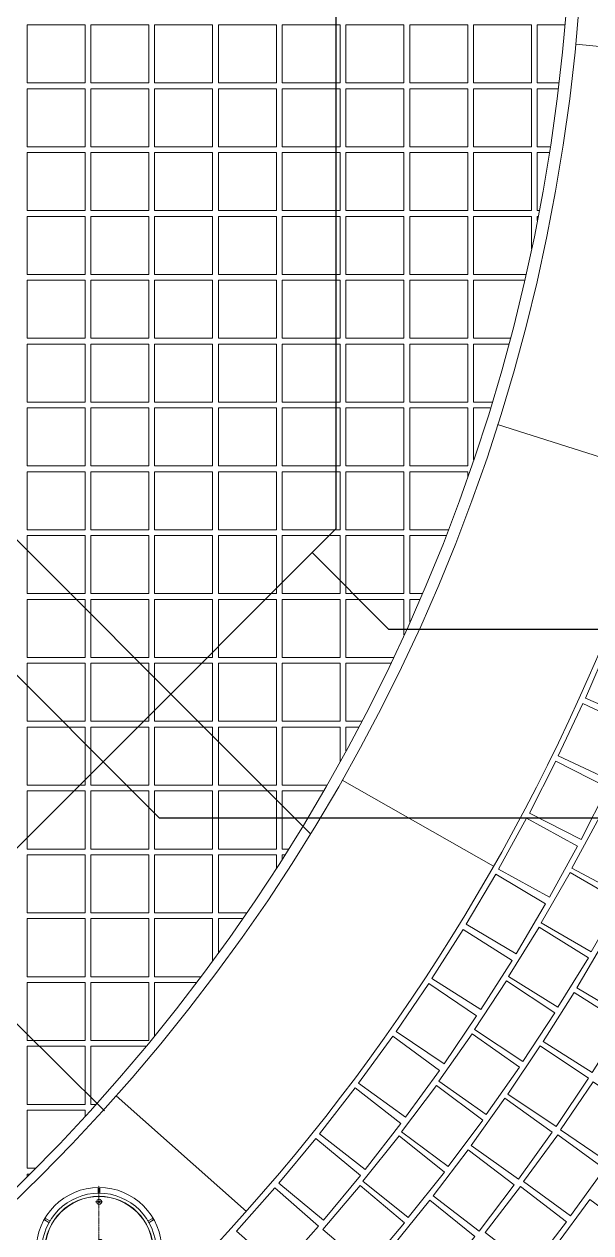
# Model space of a CAD drawing. Header units: millimetres. Extents: x -225363 to 347188, y -782467 to 813415.
# Drawn here: x 21180 to 22157, y 13338 to 15420 of the extents above; entities that cross this region are included whole.
import ezdxf

# ---------------------------------------------------------------- set-up
doc = ezdxf.new("R2010")
doc.units = ezdxf.units.MM
doc.linetypes.add('CENTER2', pattern=[1.125, 0.75, -0.125, 0.125, -0.125])
for name, color, linetype, lineweight in [('0.04 TB thu tràn', 6, 'Continuous', 0), ('0.04 Thu tràn', 6, 'Continuous', 0), ('Xref SCN', 8, 'Continuous', 0)]:
    doc.layers.add(name, color=color, linetype=linetype, lineweight=lineweight)
doc.layers.add('0.06 Trả nước', color=3, linetype='Continuous')
pattern_1 = [(196.9999999999999, (-1424125.796704574, -442865.0747459244), (-126.4792462612767, -237.8728657606396), [95.24999999999993, -285.7499999999997]), (286.9999999999999, (-1424185.264921013, -442833.454934359), (237.8728657606396, -126.4792462612767), [95.24999999999993, -285.7499999999997])]

# ---------------------------------------------------------------- blocks, each defined once
blk = doc.blocks.new('*U32')
at = {"layer": 'Xref SCN'}
blk.add_lwpolyline([(0, -149.9999999999991), (0, 150)], dxfattribs=at)
blk = doc.blocks.new('*U33')
at = {"layer": 'Xref SCN', "lineweight": -2}
for p, rotation in [((72187.64891258389, 1802.479333716769), 264), ((72042.03989268895, 1117.442754507344), 252.0000000000001), ((71757.18566577804, 477.6496856634242), 240), ((71345.53572844945, -88.93784563874533), 228)]:
    blk.add_blockref('*U32', p, dxfattribs=dict(at, rotation=rotation))
blk = doc.blocks.new('A$C799b0ee6')
at = {"layer": 'Xref SCN', "ltscale": 3}
for points in [[(5460.000219580485, 2919.997358438995), (5560.000219580485, 2919.997358438995), (5560.000219580485, 2819.997358438995), (5460.000219580485, 2819.997358438995)], [(5570.000219580485, 2919.997358438995), (5670.000219580485, 2919.997358438995), (5670.000219580485, 2819.997358438995), (5570.000219580485, 2819.997358438995)], [(5680.000219580485, 2919.997358438995), (5780.000219580485, 2919.997358438995), (5780.000219580485, 2819.997358438995), (5680.000219580485, 2819.997358438995)], [(5790.000219580485, 2919.997358438995), (5890.000219580485, 2919.997358438995), (5890.000219580485, 2819.997358438995), (5790.000219580485, 2819.997358438995)], [(5900.000219580485, 2919.997358438995), (6000.000219580485, 2919.997358438995), (6000.000219580485, 2819.997358438995), (5900.000219580485, 2819.997358438995)], [(6010.000219580485, 2919.997358438995), (6110.000219580485, 2919.997358438995), (6110.000219580485, 2819.997358438995), (6010.000219580485, 2819.997358438995)], [(6120.000219580485, 2919.997358438995), (6220.000219580485, 2919.997358438995), (6220.000219580485, 2819.997358438995), (6120.000219580485, 2819.997358438995)], [(6230.000219580485, 2919.997358438995), (6330.000219580485, 2919.997358438995), (6330.000219580485, 2819.997358438995), (6230.000219580485, 2819.997358438995)], [(5460.000219580485, 2809.997358438995), (5560.000219580485, 2809.997358438995), (5560.000219580485, 2709.997358438995), (5460.000219580485, 2709.997358438995)], [(5570.000219580485, 2809.997358438995), (5670.000219580485, 2809.997358438995), (5670.000219580485, 2709.997358438995), (5570.000219580485, 2709.997358438995)], [(5680.000219580485, 2809.997358438995), (5780.000219580485, 2809.997358438995), (5780.000219580485, 2709.997358438995), (5680.000219580485, 2709.997358438995)], [(5790.000219580485, 2809.997358438995), (5890.000219580485, 2809.997358438995), (5890.000219580485, 2709.997358438995), (5790.000219580485, 2709.997358438995)], [(5900.000219580485, 2809.997358438995), (6000.000219580485, 2809.997358438995), (6000.000219580485, 2709.997358438995), (5900.000219580485, 2709.997358438995)], [(6010.000219580485, 2809.997358438995), (6110.000219580485, 2809.997358438995), (6110.000219580485, 2709.997358438995), (6010.000219580485, 2709.997358438995)], [(6120.000219580485, 2809.997358438995), (6220.000219580485, 2809.997358438995), (6220.000219580485, 2709.997358438995), (6120.000219580485, 2709.997358438995)], [(6230.000219580485, 2809.997358438995), (6330.000219580485, 2809.997358438995), (6330.000219580485, 2709.997358438995), (6230.000219580485, 2709.997358438995)], [(5460.000219580485, 2699.997358438995), (5560.000219580485, 2699.997358438995), (5560.000219580485, 2599.997358438995), (5460.000219580485, 2599.997358438995)], [(5570.000219580485, 2699.997358438995), (5670.000219580485, 2699.997358438995), (5670.000219580485, 2599.997358438995), (5570.000219580485, 2599.997358438995)], [(5680.000219580485, 2699.997358438995), (5780.000219580485, 2699.997358438995), (5780.000219580485, 2599.997358438995), (5680.000219580485, 2599.997358438995)], [(5790.000219580485, 2699.997358438995), (5890.000219580485, 2699.997358438995), (5890.000219580485, 2599.997358438995), (5790.000219580485, 2599.997358438995)], [(5900.000219580485, 2699.997358438995), (6000.000219580485, 2699.997358438995), (6000.000219580485, 2599.997358438995), (5900.000219580485, 2599.997358438995)], [(6010.000219580485, 2699.997358438995), (6110.000219580485, 2699.997358438995), (6110.000219580485, 2599.997358438995), (6010.000219580485, 2599.997358438995)], [(6120.000219580485, 2699.997358438995), (6220.000219580485, 2699.997358438995), (6220.000219580485, 2599.997358438995), (6120.000219580485, 2599.997358438995)], [(6230.000219580485, 2699.997358438995), (6330.000219580485, 2699.997358438995), (6330.000219580485, 2599.997358438995), (6230.000219580485, 2599.997358438995)], [(5460.000219580485, 2589.997358438995), (5560.000219580485, 2589.997358438995), (5560.000219580485, 2489.997358438995), (5460.000219580485, 2489.997358438995)], [(5570.000219580485, 2589.997358438995), (5670.000219580485, 2589.997358438995), (5670.000219580485, 2489.997358438995), (5570.000219580485, 2489.997358438995)], [(5680.000219580485, 2589.997358438995), (5780.000219580485, 2589.997358438995), (5780.000219580485, 2489.997358438995), (5680.000219580485, 2489.997358438995)], [(5790.000219580485, 2589.997358438995), (5890.000219580485, 2589.997358438995), (5890.000219580485, 2489.997358438995), (5790.000219580485, 2489.997358438995)], [(5900.000219580485, 2589.997358438995), (6000.000219580485, 2589.997358438995), (6000.000219580485, 2489.997358438995), (5900.000219580485, 2489.997358438995)], [(6010.000219580485, 2589.997358438995), (6110.000219580485, 2589.997358438995), (6110.000219580485, 2489.997358438995), (6010.000219580485, 2489.997358438995)], [(6120.000219580485, 2589.997358438995), (6220.000219580485, 2589.997358438995), (6220.000219580485, 2489.997358438995), (6120.000219580485, 2489.997358438995)], [(5460.000219580485, 2479.997358438995), (5560.000219580485, 2479.997358438995), (5560.000219580485, 2379.997358438995), (5460.000219580485, 2379.997358438995)], [(5570.000219580485, 2479.997358438995), (5670.000219580485, 2479.997358438995), (5670.000219580485, 2379.997358438995), (5570.000219580485, 2379.997358438995)], [(5680.000219580485, 2479.997358438995), (5780.000219580485, 2479.997358438995), (5780.000219580485, 2379.997358438995), (5680.000219580485, 2379.997358438995)], [(5790.000219580485, 2479.997358438995), (5890.000219580485, 2479.997358438995), (5890.000219580485, 2379.997358438995), (5790.000219580485, 2379.997358438995)], [(5900.000219580485, 2479.997358438995), (6000.000219580485, 2479.997358438995), (6000.000219580485, 2379.997358438995), (5900.000219580485, 2379.997358438995)], [(6010.000219580485, 2479.997358438995), (6110.000219580485, 2479.997358438995), (6110.000219580485, 2379.997358438995), (6010.000219580485, 2379.997358438995)], [(6120.000219580485, 2479.997358438995), (6220.000219580485, 2479.997358438995), (6220.000219580485, 2379.997358438995), (6120.000219580485, 2379.997358438995)], [(5460.000219580485, 2369.997358438995), (5560.000219580485, 2369.997358438995), (5560.000219580485, 2269.997358438995), (5460.000219580485, 2269.997358438995)], [(5570.000219580485, 2369.997358438995), (5670.000219580485, 2369.997358438995), (5670.000219580485, 2269.997358438995), (5570.000219580485, 2269.997358438995)], [(5680.000219580485, 2369.997358438995), (5780.000219580485, 2369.997358438995), (5780.000219580485, 2269.997358438995), (5680.000219580485, 2269.997358438995)], [(5790.000219580485, 2369.997358438995), (5890.000219580485, 2369.997358438995), (5890.000219580485, 2269.997358438995), (5790.000219580485, 2269.997358438995)], [(5900.000219580485, 2369.997358438995), (6000.000219580485, 2369.997358438995), (6000.000219580485, 2269.997358438995), (5900.000219580485, 2269.997358438995)], [(6010.000219580485, 2369.997358438995), (6110.000219580485, 2369.997358438995), (6110.000219580485, 2269.997358438995), (6010.000219580485, 2269.997358438995)], [(6120.000219580485, 2369.997358438995), (6220.000219580485, 2369.997358438995), (6220.000219580485, 2269.997358438995), (6120.000219580485, 2269.997358438995)], [(5460.000219580485, 2259.997358438995), (5560.000219580485, 2259.997358438995), (5560.000219580485, 2159.997358438995), (5460.000219580485, 2159.997358438995)], [(5570.000219580485, 2259.997358438995), (5670.000219580485, 2259.997358438995), (5670.000219580485, 2159.997358438995), (5570.000219580485, 2159.997358438995)], [(5680.000219580485, 2259.997358438995), (5780.000219580485, 2259.997358438995), (5780.000219580485, 2159.997358438995), (5680.000219580485, 2159.997358438995)], [(5790.000219580485, 2259.997358438995), (5890.000219580485, 2259.997358438995), (5890.000219580485, 2159.997358438995), (5790.000219580485, 2159.997358438995)], [(5900.000219580485, 2259.997358438995), (6000.000219580485, 2259.997358438995), (6000.000219580485, 2159.997358438995), (5900.000219580485, 2159.997358438995)], [(6010.000219580485, 2259.997358438995), (6110.000219580485, 2259.997358438995), (6110.000219580485, 2159.997358438995), (6010.000219580485, 2159.997358438995)], [(6120.000219580485, 2259.997358438995), (6220.000219580485, 2259.997358438995), (6220.000219580485, 2159.997358438995), (6120.000219580485, 2159.997358438995)], [(5460.000219580485, 2149.997358438995), (5560.000219580485, 2149.997358438995), (5560.000219580485, 2049.997358438995), (5460.000219580485, 2049.997358438995)], [(5570.000219580485, 2149.997358438995), (5670.000219580485, 2149.997358438995), (5670.000219580485, 2049.997358438995), (5570.000219580485, 2049.997358438995)], [(5680.000219580485, 2149.997358438995), (5780.000219580485, 2149.997358438995), (5780.000219580485, 2049.997358438995), (5680.000219580485, 2049.997358438995)], [(5790.000219580485, 2149.997358438995), (5890.000219580485, 2149.997358438995), (5890.000219580485, 2049.997358438995), (5790.000219580485, 2049.997358438995)], [(5900.000219580485, 2149.997358438995), (6000.000219580485, 2149.997358438995), (6000.000219580485, 2049.997358438995), (5900.000219580485, 2049.997358438995)], [(6010.000219580485, 2149.997358438995), (6110.000219580485, 2149.997358438995), (6110.000219580485, 2049.997358438995), (6010.000219580485, 2049.997358438995)], [(5460.000219580485, 2039.997358438995), (5560.000219580485, 2039.997358438995), (5560.000219580485, 1939.997358438995), (5460.000219580485, 1939.997358438995)], [(5570.000219580485, 2039.997358438995), (5670.000219580485, 2039.997358438995), (5670.000219580485, 1939.997358438995), (5570.000219580485, 1939.997358438995)], [(5680.000219580485, 2039.997358438995), (5780.000219580485, 2039.997358438995), (5780.000219580485, 1939.997358438995), (5680.000219580485, 1939.997358438995)], [(5790.000219580485, 2039.997358438995), (5890.000219580485, 2039.997358438995), (5890.000219580485, 1939.997358438995), (5790.000219580485, 1939.997358438995)], [(5900.000219580485, 2039.997358438995), (6000.000219580485, 2039.997358438995), (6000.000219580485, 1939.997358438995), (5900.000219580485, 1939.997358438995)], [(6010.000219580485, 2039.997358438995), (6110.000219580485, 2039.997358438995), (6110.000219580485, 1939.997358438995), (6010.000219580485, 1939.997358438995)], [(5460.000219580485, 1929.997358438995), (5560.000219580485, 1929.997358438995), (5560.000219580485, 1829.997358438995), (5460.000219580485, 1829.997358438995)], [(5570.000219580485, 1929.997358438995), (5670.000219580485, 1929.997358438995), (5670.000219580485, 1829.997358438995), (5570.000219580485, 1829.997358438995)], [(5680.000219580485, 1929.997358438995), (5780.000219580485, 1929.997358438995), (5780.000219580485, 1829.997358438995), (5680.000219580485, 1829.997358438995)], [(5790.000219580485, 1929.997358438995), (5890.000219580485, 1929.997358438995), (5890.000219580485, 1829.997358438995), (5790.000219580485, 1829.997358438995)], [(5900.000219580485, 1929.997358438995), (6000.000219580485, 1929.997358438995), (6000.000219580485, 1829.997358438995), (5900.000219580485, 1829.997358438995)], [(5460.000219580485, 1819.997358438995), (5560.000219580485, 1819.997358438995), (5560.000219580485, 1719.997358438995), (5460.000219580485, 1719.997358438995)], [(5570.000219580485, 1819.997358438995), (5670.000219580485, 1819.997358438995), (5670.000219580485, 1719.997358438995), (5570.000219580485, 1719.997358438995)], [(5680.000219580485, 1819.997358438995), (5780.000219580485, 1819.997358438995), (5780.000219580485, 1719.997358438995), (5680.000219580485, 1719.997358438995)], [(5790.000219580485, 1819.997358438995), (5890.000219580485, 1819.997358438995), (5890.000219580485, 1719.997358438995), (5790.000219580485, 1719.997358438995)], [(5900.000219580485, 1819.997358438995), (6000.000219580485, 1819.997358438995), (6000.000219580485, 1719.997358438995), (5900.000219580485, 1719.997358438995)], [(5460.000219580485, 1709.997358438995), (5560.000219580485, 1709.997358438995), (5560.000219580485, 1609.997358438995), (5460.000219580485, 1609.997358438995)], [(5570.000219580485, 1709.997358438995), (5670.000219580485, 1709.997358438995), (5670.000219580485, 1609.997358438995), (5570.000219580485, 1609.997358438995)], [(5680.000219580485, 1709.997358438995), (5780.000219580485, 1709.997358438995), (5780.000219580485, 1609.997358438995), (5680.000219580485, 1609.997358438995)], [(5790.000219580485, 1709.997358438995), (5890.000219580485, 1709.997358438995), (5890.000219580485, 1609.997358438995), (5790.000219580485, 1609.997358438995)], [(5460.000219580485, 1599.997358438995), (5560.000219580485, 1599.997358438995), (5560.000219580485, 1499.997358438995), (5460.000219580485, 1499.997358438995)], [(5570.000219580485, 1599.997358438995), (5670.000219580485, 1599.997358438995), (5670.000219580485, 1499.997358438995), (5570.000219580485, 1499.997358438995)], [(5680.000219580485, 1599.997358438995), (5780.000219580485, 1599.997358438995), (5780.000219580485, 1499.997358438995), (5680.000219580485, 1499.997358438995)], [(5790.000219580485, 1599.997358438995), (5890.000219580485, 1599.997358438995), (5890.000219580485, 1499.997358438995), (5790.000219580485, 1499.997358438995)], [(5460.000219580485, 1489.997358438995), (5560.000219580485, 1489.997358438995), (5560.000219580485, 1389.997358438995), (5460.000219580485, 1389.997358438995)], [(5570.000219580485, 1489.997358438995), (5670.000219580485, 1489.997358438995), (5670.000219580485, 1389.997358438995), (5570.000219580485, 1389.997358438995)], [(5680.000219580485, 1489.997358438995), (5780.000219580485, 1489.997358438995), (5780.000219580485, 1389.997358438995), (5680.000219580485, 1389.997358438995)], [(5460.000219580485, 1379.997358438995), (5560.000219580485, 1379.997358438995), (5560.000219580485, 1279.997358438995), (5460.000219580485, 1279.997358438995)], [(5570.000219580485, 1379.997358438995), (5670.000219580485, 1379.997358438995), (5670.000219580485, 1279.997358438995), (5570.000219580485, 1279.997358438995)], [(5460.000219580485, 1269.997358438995), (5560.000219580485, 1269.997358438995), (5560.000219580485, 1169.997358438995), (5460.000219580485, 1169.997358438995)], [(5570.000219580485, 1269.997358438995), (5670.000219580485, 1269.997358438995), (5670.000219580485, 1169.997358438995), (5570.000219580485, 1169.997358438995)], [(5460.000219580485, 1159.997358438995), (5560.000219580485, 1159.997358438995), (5560.000219580485, 1059.997358438995), (5460.000219580485, 1059.997358438995)]]:
    blk.add_lwpolyline(points, close=True, dxfattribs=at)
for points in [[(6377.357611835527, 2819.997358438995), (6340.000219580485, 2819.997358438995), (6340.000219580485, 2919.997358438995), (6387.72668190641, 2919.997358438995)], [(6362.262067937292, 2709.997358438995), (6340.000219580485, 2709.997358438995), (6340.000219580485, 2809.997358438995), (6376.145681940194, 2809.997358438995)], [(6343.246948208078, 2599.997358438995), (6340.000219580485, 2599.997358438995), (6340.000219580485, 2699.997358438995), (6360.696345044533, 2699.997358438995)], [(6320.240594372677, 2489.997358438995), (6230.000219580485, 2489.997358438995), (6230.000219580485, 2589.997358438995), (6330.000219580485, 2589.997358438995), (6330.000219580485, 2534.339791289822)], [(6340.000219580485, 2583.23160311117), (6340.000219580485, 2589.997358438995), (6341.321597118687, 2589.997358438995)], [(6293.153949342144, 2379.997358438995), (6230.000219580485, 2379.997358438995), (6230.000219580485, 2479.997358438995), (6317.948262193415, 2479.997358438995)], [(6261.878727195348, 2269.997358438995), (6230.000219580485, 2269.997358438995), (6230.000219580485, 2369.997358438995), (6290.485617683677, 2369.997358438995)], [(6230.000219580485, 2170.87151827036), (6230.000219580485, 2259.997358438995), (6258.823521986866, 2259.997358438995)], [(6186.218562954629, 2049.997358438995), (6120.000219580485, 2049.997358438995), (6120.000219580485, 2149.997358438995), (6220.000219580485, 2149.997358438995), (6220.000219580485, 2141.885835602559)], [(6141.496436433285, 1939.997358438995), (6120.000219580485, 1939.997358438995), (6120.000219580485, 2039.997358438995), (6182.348286834633, 2039.997358438995)], [(6091.902706389898, 1829.997358438995), (6010.000219580485, 1829.997358438995), (6010.000219580485, 1929.997358438995), (6110.000219580485, 1929.997358438995), (6110.000219580485, 1868.870019148322)], [(6120.000219580485, 1890.951907159164), (6120.000219580485, 1929.997358438995), (6137.192755610391, 1929.997358438995)], [(6037.181918497517, 1719.997358438995), (6010.000219580485, 1719.997358438995), (6010.000219580485, 1819.997358438995), (6087.144135834911, 1819.997358438995)], [(5977.031006612728, 1609.997358438995), (5900.000219580485, 1609.997358438995), (5900.000219580485, 1709.997358438995), (6000.000219580485, 1709.997358438995), (6000.000219580485, 1650.804022432465)], [(6010.000219580485, 1669.017282664907), (6010.000219580485, 1709.997358438995), (6031.943014309974, 1709.997358438995)], [(5911.088560372824, 1499.997358438995), (5900.000219580485, 1499.997358438995), (5900.000219580485, 1599.997358438995), (5971.281510260917, 1599.997358438995)], [(5838.9204516139, 1389.997358438995), (5790.000219580485, 1389.997358438995), (5790.000219580485, 1489.997358438995), (5890.000219580485, 1489.997358438995), (5890.000219580485, 1466.821085979725)], [(5900.000219580485, 1482.440957183659), (5900.000219580485, 1489.997358438995), (5904.792261777184, 1489.997358438995)], [(5760.000217723165, 1279.997358438995), (5680.000219580485, 1279.997358438995), (5680.000219580485, 1379.997358438995), (5780.000219580485, 1379.997358438995), (5780.000219580485, 1306.957477553209)], [(5790.000219580485, 1320.66237214944), (5790.000219580485, 1379.997358438995), (5832.033652306185, 1379.997358438995)], [(5680.000219580485, 1177.72141535308), (5680.000219580485, 1269.997358438995), (5752.46961027669, 1269.997358438995)], [(5579.159732812201, 1059.997358438995), (5570.000219580485, 1059.997358438995), (5570.000219580485, 1159.997358438995), (5665.441354529001, 1159.997358438995)], [(5475.412267728272, 949.9973584389954), (5460.000219580485, 949.9973584389954), (5460.000219580485, 1049.997358438995), (5560.000219580485, 1049.997358438995), (5560.000219580485, 1038.886535436992)], [(5570.000219580485, 1049.857830559296), (5570.000219580485, 1049.997358438995), (5570.126796232333, 1049.997358438995)], [(5460.000219580485, 934.5172793432866), (5460.000219580485, 939.9973584389954), (5465.480298682174, 939.9973584389954)]]:
    blk.add_lwpolyline(points, dxfattribs=at)
at = {"layer": 'Xref SCN'}
blk.add_circle((3200.000219580485, 3199.997360915353), 3199.999999999963, dxfattribs=at)
blk = doc.blocks.new('A$C2f154b3d')
at = {"layer": 'Xref SCN'}
for radius in [3499.999999999962, 3199.999999999963]:
    blk.add_circle((3499.99472096446, 3499.998387015396), radius, dxfattribs=at)
at = {"layer": 'Xref SCN', "rotation": 0.385556068999002}
blk.add_blockref('*U33', (-65339.96131401393, 884.0535639935115), dxfattribs=at)
at = {"layer": 'Xref SCN', "ltscale": 3}
blk.add_blockref('A$C799b0ee6', (278.4611507622758, 299.9285744689842), dxfattribs=at)
blk = doc.blocks.new('*U68')
at = {"layer": 'Xref SCN'}
blk.add_lwpolyline([(0, -149.9999999999991), (0, 150)], dxfattribs=at)
blk = doc.blocks.new('*U69')
at = {"layer": 'Xref SCN', "lineweight": -2}
for p, rotation in [((72187.64891258389, 1802.479333716769), 264), ((72042.03989268895, 1117.442754507344), 252.0000000000001), ((71757.18566577804, 477.6496856634242), 240), ((71345.53572844945, -88.93784563874533), 228)]:
    blk.add_blockref('*U68', p, dxfattribs=dict(at, rotation=rotation))
blk = doc.blocks.new('*U62')
at = {"layer": 'Xref SCN', "ltscale": 3}
blk.add_lwpolyline([(-50, 50), (50, 50), (50, -50), (-50, -50)], close=True, dxfattribs=at)
blk = doc.blocks.new('*U53')
at = {"layer": 'Xref SCN', "lineweight": -2}
for p, rotation in [((1126248.556652907, 396890.8086886647), 246.6000000000001), ((1126202.534492251, 396788.8809013529), 244.8), ((1126153.333411582, 396688.4490002518), 243.0000000000001), ((1126101.001966428, 396589.6120995224), 241.2000000000001), ((1126045.591801606, 396492.4677392532), 239.4), ((1125987.157600259, 396397.1117891993), 237.6000000000001), ((1125925.757029889, 396303.638354171), 235.8), ((1125861.450685446, 396212.1396811634), 234), ((1125794.302029529, 396122.70606832), 232.2), ((1125724.377329753, 396035.4257758192), 230.4), ((1125651.745593356, 395950.3849387724), 228.6)]:
    blk.add_blockref('*U62', p, dxfattribs=dict(at, rotation=rotation))
blk = doc.blocks.new('*U54')
at = {"layer": 'Xref SCN', "ltscale": 3}
blk.add_lwpolyline([(-50, 50), (50, 50), (50, -50), (-50, -50)], close=True, dxfattribs=at)
blk = doc.blocks.new('*U55')
at = {"layer": 'Xref SCN', "lineweight": -2}
for p, rotation in [((1126227.35184726, 396591.9750540042), 241.7142857142857), ((1126174.663417361, 396495.635941438), 239.9999999999999), ((1126119.116539638, 396400.9161460905), 238.2857142857142), ((1126060.760936072, 396307.9004550069), 236.5714285714285), ((1125999.648842831, 396216.672129828), 234.8571428571428), ((1125935.834963513, 396127.3128322602), 233.1428571428571), ((1125869.376420185, 396039.902550977), 231.4285714285714), ((1125800.332702243, 395954.5195300183), 229.7142857142856)]:
    blk.add_blockref('*U54', p, dxfattribs=dict(at, rotation=rotation))
blk = doc.blocks.new('*U56')
at = {"layer": 'Xref SCN', "ltscale": 3}
blk.add_lwpolyline([(-50, 50), (50, 50), (50, -50), (-50, -50)], close=True, dxfattribs=at)
blk = doc.blocks.new('*U57')
at = {"layer": 'Xref SCN', "lineweight": -2}
for p, rotation in [((1126236.359988117, 396382.8562344073), 239.4418604651163), ((1126178.815233405, 396288.5655813048), 237.7674418604652), ((1126118.539881036, 396195.9966450788), 236.093023255814), ((1126055.585405452, 396105.2284785154), 234.4186046511629), ((1125990.005569038, 396016.3385965644), 232.7441860465117), ((1125921.856376206, 395929.4029101429), 231.0697674418605)]:
    blk.add_blockref('*U56', p, dxfattribs=dict(at, rotation=rotation))
blk = doc.blocks.new('*U58')
at = {"layer": 'Xref SCN', "ltscale": 3}
blk.add_lwpolyline([(-50, 50), (50, 50), (50, -50), (-50, -50)], close=True, dxfattribs=at)
blk = doc.blocks.new('*U59')
at = {"layer": 'Xref SCN', "lineweight": -2}
for p, rotation in [((1126209.369161223, 396133.7352148416), 235.6363636363637), ((1126146.059851159, 396042.441057738), 234.0000000000001), ((1126080.169358498, 395952.9919949202), 232.3636363636364)]:
    blk.add_blockref('*U58', p, dxfattribs=dict(at, rotation=rotation))
blk = doc.blocks.new('*U60')
at = {"layer": 'Xref SCN', "ltscale": 3}
blk.add_lwpolyline([(-50, 50), (50, 50), (50, -50), (-50, -50)], close=True, dxfattribs=at)
blk = doc.blocks.new('*U61')
at = {"layer": 'Xref SCN', "lineweight": -2, "rotation": 233.6}
blk.add_blockref('*U60', (1126200.925374895, 395930.9796329096), dxfattribs=at)
blk = doc.blocks.new('A$C5a1e36a9')
at = {"layer": 'Xref SCN'}
blk.add_circle((5016.627436342184, 5016.625725506747), 5016.625646776831, dxfattribs=at)
for name in ['*U61', '*U59', '*U57', '*U55', '*U53']:
    blk.add_blockref(name, (-1117964.722749129, -393288.0294538178), dxfattribs=at)
blk = doc.blocks.new('A$C997e597b')
at = {"layer": 'Xref SCN'}
blk.add_circle((15258.56133056036, 9923.809390316077), 5016.625646776831, dxfattribs=at)
blk = doc.blocks.new('Xref SCN')
at = {"layer": 'Xref SCN', "ltscale": 3}
blk.add_blockref('A$C2f154b3d', (-3499.994720964452, -3499.998387015396), dxfattribs=at)
h = blk.add_hatch(dxfattribs=at)
h.set_pattern_fill('CROSS', color=256, scale=30, angle=197)
h.set_pattern_definition(pattern_1)
edge = h.paths.add_edge_path()
edge.add_arc((2267.432492593316, -6082.955996482024), 1150.000000000537, 110.6378028022086, 180.3855560689939)
edge.add_line((1117.45852989766, -6090.69454436157), (1124.354477578541, -7115.455314012756))
edge.add_arc((2274.328440274171, -7107.716766132653), 1150.000000000515, 180.3855560690217, 270.3855560690193)
edge.add_line((2282.066988154227, -8257.690728828284), (21549.8991634509, -8127.551182389644))
edge.add_arc((21542.16480664337, -6977.572696246487), 1150.004495150925, 270.3853457486589, 360.4401760572534)
edge.add_line((22692.13536467512, -6968.737848909465), (22692.16932637642, -2095.908891016872))
edge.add_arc((21542.20329682976, -2104.748059039981), 1150.000000001153, 0.4403930512387025, 90.3855560690482)
edge.add_line((21534.46474894912, -954.7740963437154), (6081.87324634222, -1059.018761787764))
edge.add_arc((6089.608981841442, -2208.997088369517), 1150.00434486635, 90.38541449006392, 160.1331677440024)
edge.add_arc((-23.55194331795474, -0.0794007698373207), 5349.999797249518, 290.6378018122106, 340.13330833294367, ccw=False)
edge = h.paths.add_edge_path()
edge.add_arc((21542.20329682936, 18280.17292901865), 1150.000000000495, 0.4403363143794081, 104.369872908503, ccw=False)
edge.add_line((22692.16933512774, 18289.01095829364), (22692.16933512804, 2403.988085117999))
edge.add_arc((21542.20329682986, 2395.150055855041), 1150.0000000002, -89.61444393098418, 0.44033631378022164, ccw=False)
edge.add_line((21549.94184470984, 1245.176093159724), (6067.061946074886, 1140.931379739806))
edge.add_arc((6059.324010787664, 2290.90442000174), 1149.99907346562, 200.6377726041507, 270.38552585808895, ccw=False)
edge.add_arc((-23.55236299291664, -0.07936344246354565), 5350.000286126963, 20.63780260191557, 28.59528784446422)
edge.add_arc((5234.302447717453, 2862.395526084858), 636.558452985771, 160.1438003828004, 208.3076443223057, ccw=False)
edge.add_arc((7788.188339109593, 2340.315315806074), 3237.894847489657, 44.33072283090661, 166.8196660366165, ccw=False)
edge.add_arc((13743.18888037902, 8157.794208345327), 5087.073147143053, 224.3307228342767, 255.0649233926709)
edge.add_arc((13751.05389514806, 8258.775854639935), 5186.703216037286, 255.2684708845108, 275.8244798379233)
edge.add_arc((13743.18888017516, 8157.794208547473), 5087.073147375032, 276.0280273323885, 352.8040128533177)
edge.add_arc((13366.1299541812, 8136.436578901939), 5458.915630729331, 353.5221682628192, 372.9616768325129)
edge.add_arc((13743.18888038175, 8157.794208354395), 5087.073147139498, 13.67983223975764, 75.72664608736717)
edge.add_arc((16202.12696616123, 17226.11521777178), 4310.076534491913, 184.5428523497743, 253.7687722026763, ccw=False)
edge.add_arc((12055.19205003142, 16895.67084596019), 150.0000000842738, 104.41773841877719, 184.1801390410202, ccw=False)
edge.add_line((12017.84358862124, 17040.94676432099), (21256.79565814864, 19394.19379048572))
h = blk.add_hatch(dxfattribs=at)
h.set_pattern_fill('CROSS', color=256, scale=30, angle=197)
h.set_pattern_definition(pattern_1)
edge = h.paths.add_edge_path()
edge.add_line((10158.25248481041, 16567.29161360742), (1851.338825992003, 14451.44343979788))
edge.add_arc((2136.746464633302, 13337.42257832055), 1150.000000000654, 104.3698729064734, 180.3855560689439)
edge.add_line((986.7725019375212, 13329.684030442), (1035.38745512125, 6105.340234971274))
edge.add_arc((2185.361418233575, 6113.078783146311), 1150.000000419184, 180.385556083576, 250.133309335547)
edge.add_arc((-23.55210237688152, -0.07924422139149101), 5350.000000281268, 54.44102472604362, 70.1333093213699, ccw=False)
edge.add_arc((3168.419816109703, 4685.789284040571), 343.1811352010142, 256.3942929210485, 333.3422024317786)
edge.add_arc((7788.188339282695, 2340.315315693876), 4837.894847444187, 44.33072283415328, 153.0645302841241, ccw=False)
edge.add_arc((13743.18888039085, 8157.794208342014), 3487.073147149247, 224.3307228344502, 435.8787816870128)
edge.add_arc((16212.7306757724, 17236.67011801348), 5922.692247420785, 187.7158634724419, 254.1381202870174, ccw=False)
edge.add_arc((10541.85131194201, 16468.33828872615), 199.9999999717396, 187.6327112132098, 187.7158634946018, ccw=False)
edge.add_arc((10194.95235707314, 16421.8504936444), 150.0000000006549, 7.632711191249096, 104.1620853056079)
edge = h.paths.add_edge_path()
edge.add_arc((-13757.86462657561, 9268.2280887509), 1149.999999999663, 104.3599253580993, 180.4403363137304)
edge.add_line((-14907.83066487326, 9259.390059488946), (-14907.8306648724, 2149.033009727815))
edge.add_arc((-13757.86462657403, 2157.871038991669), 1150.000000000405, 180.4403363138248, 270.3855560690533)
edge.add_line((-13750.12607869329, 1007.897076296153), (-6128.956795133097, 1058.860412580692))
edge.add_arc((-6136.702427903992, 2208.823382532624), 1149.989055203435, 270.3859127362743, 340.1336659940865)
edge.add_arc((-23.55170312459495, -0.07963775157440978), 5350.000509182541, 110.6378053248454, 160.1333118404704, ccw=False)
edge.add_arc((-2314.536697075961, 6082.797508539655), 1150.000000000707, 290.637802811165, 360.3855560689717)
edge.add_line((-1164.562734380132, 6090.536056418754), (-1205.642104430852, 12195.0671255059))
edge.add_arc((-2355.616067125199, 12187.32857762662), 1149.999999999226, 0.3855560689807032, 104.3599253581076)
edge.add_line((-2640.83028798044, 13301.39897406491), (-14043.0788474308, 10382.29848518965))
edge = h.paths.add_edge_path()
edge.add_line((-13750.10342724499, -8364.829988773374), (-2217.808474847945, -8287.971851441147))
edge.add_arc((-2225.557910838118, -7138.009647688681), 1149.988314643846, 270.3861024765974, 360.3861024766013)
edge.add_line((-1075.595707085653, -7130.260211698432), (-1082.491659604668, -6105.498722913631))
edge.add_arc((-2232.46562271614, -6113.237271088072), 1150.000000418328, 0.3855560835465677, 70.13330933550203)
edge.add_arc((-23.55210179187861, -0.07924351755855241), 5350.000000579504, 200.6378028130497, 250.133309318957, ccw=False)
edge.add_arc((-6106.428854743411, -2291.063838795871), 1149.999999989781, 20.63780281546618, 90.38555606940805)
edge.add_line((-6114.167402631196, -1141.089876111026), (-13765.59325048783, -1192.053274140098))
edge.add_arc((-13757.84314828146, -2342.014767317753), 1149.987608574801, 90.38613590727235, 180.4409912858983)
edge.add_line((-14907.79669441492, -2350.865846952107), (-14907.83065611986, -7223.695345795784))
edge.add_arc((-13757.86462657333, -7214.856177773401), 1150.000000001009, 180.4403930512026, 270.3855560690091)
edge.add_arc((-13747.7709107266, -8714.815353055687), 349.9931368543271, 90.38184846327579, 90.38555671171002, ccw=False)
at = {"layer": 'Xref SCN'}
blk.add_lwpolyline([(1738.743740160018, -4679.215207358175, 0.3140891564745737), (767.4664542959508, -6093.049754585802), (774.3624019745039, -7117.810524237644, 0.414213562373095), (2284.422198378699, -8607.682804430911), (21552.26309323045, -8477.543199206531, 0.414213562373095), (23042.13537342689, -6967.483402805118), (23042.16933512651, -2094.654300935244, 0.414213562373095), (21532.10953872721, -604.7820207407804), (6079.512166477536, -709.0267257330943, 0.314089156412974), (4678.877149195556, -1699.243490076044, -0.2193863282611464), (1738.743739204292, -4679.215207716421)], format="xyb", dxfattribs=at)
for points in [[(1791.612615400954, -4819.589286270508, 0.3140891564745741), (917.4630581231904, -6092.04037877543), (924.3590058043046, -7116.801148426615, 0.4142135623730949), (2283.412822568323, -8457.68620060123), (21551.24998046746, -8327.546620571107, 0.4143202906387982), (22892.13536981653, -6968.000878255276), (22892.16933151871, -2095.171776385096, 0.4141068421613827), (21533.11891453504, -754.7786245709449), (6080.524057846487, -859.0233126131698, 0.3140891564129745), (4819.950026732069, -1750.218417471311, -0.2193863282611465)], [(1862.10444906028, -5006.754724820019, 0.3140891564745484), (1117.45852989766, -6090.69454436157), (1124.354477578541, -7115.455314012756, 0.4142135623730829), (2282.066988154227, -8257.690728828284), (21549.8991634509, -8127.551182389644, 0.4144938800094238), (22692.13536467512, -6968.737848909465), (22692.16932637642, -2095.908891016872, 0.4139332661804382), (21534.46474894912, -954.7740963437154), (6081.87324634222, -1059.018761787764, 0.3140891564129632), (5008.047133460408, -1818.185162581569, -0.2193863282611541)]]:
    blk.add_lwpolyline(points, format="xyb", close=True, dxfattribs=at)
for centre, radius in [((1.455191522836685e-11, 7.821654435247183e-11), 5016.625646776831), ((1.455191522836685e-11, 2.000888343900442e-11), 3499.999999999962), ((1.455191522836685e-11, 2.000888343900442e-11), 3199.999999999963)]:
    blk.add_circle(centre, radius, dxfattribs=at)
at = {"layer": 'Xref SCN', "ltscale": 3}
for name, p in [('A$C997e597b', (-15258.56133056035, -9923.809390316057)), ('A$C5a1e36a9', (-5016.627436342169, -5016.625725506727))]:
    blk.add_blockref(name, p, dxfattribs=at)
at = {"layer": 'Xref SCN', "rotation": 0.385556068999002}
blk.add_blockref('*U69', (-68839.95603497837, -2615.944823021748), dxfattribs=at)
blk = doc.blocks.new('42')
at = {"color": 8, "linetype": 'CENTER2', "ltscale": 2}
for p, q in [((2957831.171407992, 1775272.184571244), (2957831.171407992, 1775063.330637365)), ((2957726.656949299, 1775167.580637365), (2957935.421407992, 1775167.580637365))]:
    blk.add_line(p, q, dxfattribs=at)
at = {"color": 6}
for p, q in [((2957779.397368128, 1775254.255901306), (2957781.995445186, 1775255.755904346)), ((2957779.397368128, 1775254.255901306), (2957783.628452266, 1775246.927450626)), ((2957781.995445186, 1775255.755904346), (2957786.226529325, 1775248.427453666)), ((2957880.347370798, 1775255.755904346), (2957876.11628666, 1775248.427453666)), ((2957882.945447857, 1775254.255901306), (2957878.714363718, 1775246.927450626)), ((2957880.347370798, 1775255.755904346), (2957882.945447857, 1775254.255901306)), ((2957730.221405322, 1775169.080637378), (2957738.683573598, 1775169.080637378)), ((2957730.221405322, 1775166.080637351), (2957730.221405322, 1775169.080637378)), ((2957730.221405322, 1775166.080637351), (2957738.683573598, 1775166.080637351)), ((2957932.121410662, 1775169.080637378), (2957923.659242386, 1775169.080637378)), ((2957932.121410662, 1775166.080637351), (2957923.659242386, 1775166.080637351)), ((2957932.121410662, 1775169.080637378), (2957932.121410662, 1775166.080637351)), ((2957779.397368128, 1775080.905373423), (2957783.628452266, 1775088.233824103)), ((2957781.995445186, 1775079.405370383), (2957786.226529325, 1775086.733821063)), ((2957880.347370798, 1775079.405370383), (2957876.11628666, 1775086.733821063)), ((2957882.945447857, 1775080.905373423), (2957878.714363718, 1775088.233824103)), ((2957781.995445186, 1775079.405370383), (2957779.397368128, 1775080.905373423)), ((2957882.945447857, 1775080.905373423), (2957880.347370798, 1775079.405370383))]:
    blk.add_line(p, q, dxfattribs=at)
at = {"color": 5}
for p, q in [((2957751.883907992, 1775168.093385111), (2957750.976977779, 1775168.093385111)), ((2957751.883907992, 1775167.218385111), (2957750.976977779, 1775167.218385111)), ((2957751.883907992, 1775168.093385111), (2957752.233907992, 1775168.443385111)), ((2957752.233907992, 1775166.868385111), (2957751.883907992, 1775167.218385111)), ((2957752.233907992, 1775168.443385111), (2957752.233907992, 1775169.350315325)), ((2957752.233907992, 1775165.961454897), (2957752.233907992, 1775166.868385111)), ((2957752.671407992, 1775162.502332154), (2957752.671407992, 1775172.991323032)), ((2957752.671407992, 1775170.082112832), (2957752.671407992, 1775165.22965739)), ((2957753.108907992, 1775168.443385111), (2957753.108907992, 1775169.350315325)), ((2957753.458907992, 1775168.093385111), (2957753.108907992, 1775168.443385111)), ((2957753.458907992, 1775167.218385111), (2957753.108907992, 1775166.868385111)), ((2957753.108907992, 1775165.961454897), (2957753.108907992, 1775166.868385111)), ((2957754.365838206, 1775168.093385111), (2957753.458907992, 1775168.093385111)), ((2957754.365838206, 1775167.218385111), (2957753.458907992, 1775167.218385111)), ((2957908.883907992, 1775168.093385111), (2957907.976977778, 1775168.093385111)), ((2957908.883907992, 1775167.218385111), (2957907.976977778, 1775167.218385111)), ((2957908.883907992, 1775168.093385111), (2957909.233907992, 1775168.443385111)), ((2957909.233907992, 1775166.868385111), (2957908.883907992, 1775167.218385111)), ((2957909.233907992, 1775168.443385111), (2957909.233907992, 1775169.350315325)), ((2957909.233907992, 1775165.961454897), (2957909.233907992, 1775166.868385111)), ((2957909.671407992, 1775162.172807412), (2957909.671407992, 1775173.042443133)), ((2957909.671407992, 1775170.164953545), (2957909.671407992, 1775165.244887811)), ((2957909.671407992, 1775170.082112832), (2957909.671407992, 1775165.22965739)), ((2957910.108907992, 1775168.443385111), (2957910.108907992, 1775169.350315325)), ((2957910.458907992, 1775168.093385111), (2957910.108907992, 1775168.443385111)), ((2957910.458907992, 1775167.218385111), (2957910.108907992, 1775166.868385111)), ((2957910.108907992, 1775165.961454897), (2957910.108907992, 1775166.868385111)), ((2957911.365838206, 1775168.093385111), (2957910.458907992, 1775168.093385111)), ((2957911.365838206, 1775167.218385111), (2957910.458907992, 1775167.218385111))]:
    blk.add_line(p, q, dxfattribs=at)
at = {"color": 6}
for centre, radius in [((2957831.171407992, 1775167.580637365), 101.75), ((2957831.171407992, 1775167.580637365), 92.5), ((2957831.171407992, 1775167.580637365), 87.5), ((2957831.039178646, 1775167.580637365), 87.24999999999999), ((2957822.51651864, 1775178.687584129), 4), ((2957836.396746699, 1775180.51495082), 4), ((2957817.158950586, 1775165.753270673), 4), ((2957831.039178646, 1775167.580637365), 4), ((2957844.919406705, 1775169.408004056), 4), ((2957825.681610593, 1775154.646323909), 4), ((2957839.561838652, 1775156.4736906), 4)]:
    blk.add_circle(centre, radius, dxfattribs=at)
at = {"color": 5}
for centre in [(2957752.671407992, 1775167.655885111), (2957909.671407992, 1775167.655885111)]:
    blk.add_circle(centre, 4.15625, dxfattribs=at)
for centre, start, end in [((2957752.671407992, 1775167.655885111), 165.5224878124746, 194.4775121875253), ((2957752.671407992, 1775167.655885111), 75.52248781247471, 104.4775121875253), ((2957752.671407992, 1775167.655885111), 255.5224878124747, 284.4775121875253), ((2957752.671407992, 1775167.655885111), 345.5224878124747, 14.47751218752533), ((2957909.671407992, 1775167.655885111), 165.5224878124746, 194.4775121875253), ((2957909.671407992, 1775167.655885111), 75.52248781247471, 104.4775121875253), ((2957909.671407992, 1775167.655885111), 255.5224878124747, 284.4775121875253), ((2957909.671407992, 1775167.655885111), 345.5224878124747, 14.47751218752533)]:
    blk.add_arc(centre, 1.750000000000003, start, end, dxfattribs=at)

msp = doc.modelspace()

# ---------------------------------------------------------------- block references
msp.add_blockref('Xref SCN', (18946.53077138338, 15698.97744072331))

# ---------------------------------------------------------------- next in the draw order: linework, layer by layer
at = {"layer": '0.04 Thu tràn'}
for points in [[(21673.84402069734, 14025.1308407876), (18974.98991583105, 16723.9849456539)], [(20873.03337588591, 13988.90498661589), (21318.30038152038, 13547.87433825233)]]:
    msp.add_lwpolyline(points, dxfattribs=at)
at = {"layer": '0.06 Trả nước'}
msp.add_lwpolyline([(17798.48047428812, 18470.61603825717), (16174.89217384953, 16847.02773781857), (16174.89217384953, 14550.92714362804), (17798.48047428812, 12927.33884318945), (20094.58106847866, 12927.33884318945), (21718.16936891725, 14550.92714362803), (21718.16936891725, 16847.02773781857), (20094.58106847866, 18470.61603825717)], close=True, dxfattribs=at)
for points in [[(29419.71529146236, 13912.6464537856), (29419.71529146236, 14052.25616036194), (21413.39024584948, 14052.25616036194), (20499.84246270258, 14965.80394350884)], [(30219.72025670281, 13913.06084768703), (30219.72025670281, 14377.34961416737), (21809.03395541557, 14377.34961416737), (21676.81289743607, 14509.57067214686)]]:
    msp.add_lwpolyline(points, dxfattribs=at)

# ---------------------------------------------------------------- next in the draw order: block references
at = {"layer": '0.04 TB thu tràn', "xscale": -1.066666666651145, "yscale": 1.066666666651145, "zscale": 1.066666666651145, "rotation": 270}
msp.add_blockref('42', (-1872203.006411971, -3141712.705289153), dxfattribs=at)

doc.saveas('drawing.dxf')
